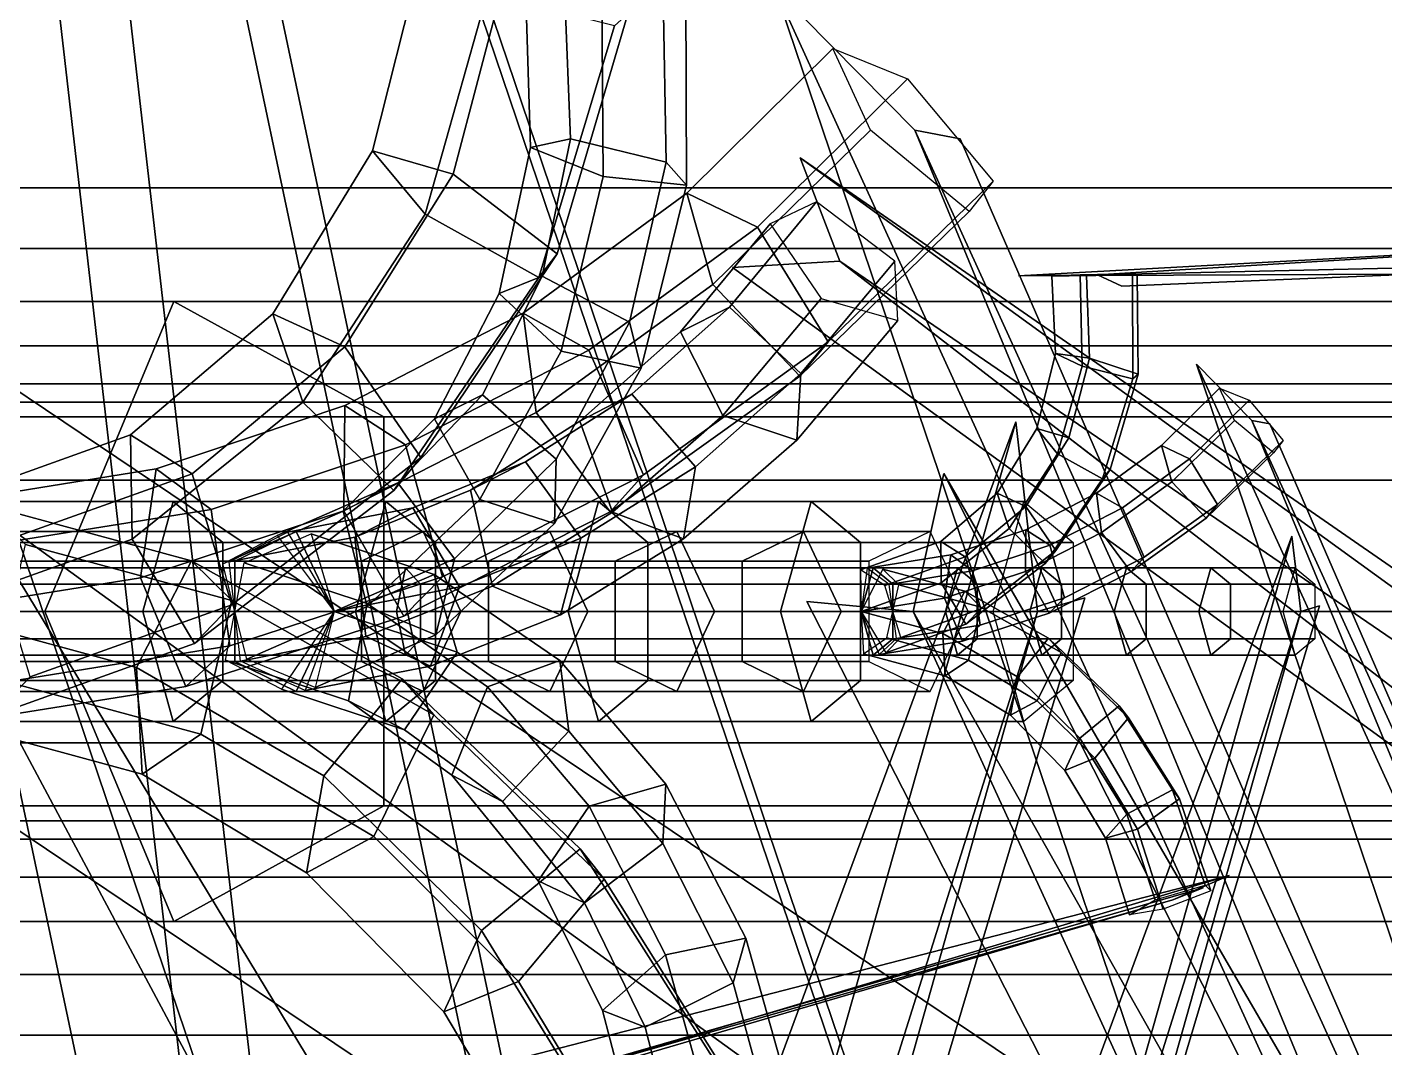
# Model space of a CAD drawing. Header units: metres. Extents: x -236 to 197, y -84 to 78.
# Drawn here: x 74.32 to 81.03, y -2.16 to 2.89 of the extents above; entities that cross this region are included whole.
import ezdxf

# ---------------------------------------------------------------- set-up
doc = ezdxf.new("R2010")
doc.units = ezdxf.units.M

msp = doc.modelspace()

# ---------------------------------------------------------------- linework, layer by layer
at = {"layer": 'Lacypla_Intrnd', "color": 3}
for points in [[(66.7489, 1.5316, 447.5522), (75.0483, 1.5316, 453.398), (74.4108, 0, 454.3032), (66.1566, 0, 448.4876)], [(67.7128, 0.9609, 446.0301), (76.0857, 0.9609, 451.925), (75.0483, 1.5316, 453.398), (66.7489, 1.5316, 447.5522)], [(75.0483, 1.5316, 453.398), (83.0508, 1.5316, 459.644), (82.3696, 0, 460.5168), (74.4108, 0, 454.3032)], [(76.0857, 0.9609, 451.925), (84.1591, 0.9609, 458.2237), (83.0508, 1.5316, 459.644), (75.0483, 1.5316, 453.398)], [(67.7128, -0.9609, 446.0301), (76.0857, -0.9609, 451.925), (76.0857, 0.9609, 451.925), (67.7128, 0.9609, 446.0301)], [(76.0857, -0.9609, 451.925), (84.1591, -0.9609, 458.2237), (84.1591, 0.9609, 458.2237), (76.0857, 0.9609, 451.925)], [(66.1566, 0, 448.4876), (74.4108, 0, 454.3032), (75.0483, -1.5316, 453.398), (66.7489, -1.5316, 447.5522)], [(74.4108, 0, 454.3032), (82.3696, 0, 460.5168), (83.0508, -1.5316, 459.644), (75.0483, -1.5316, 453.398)], [(66.7489, -1.5316, 447.5522), (75.0483, -1.5316, 453.398), (76.0857, -0.9609, 451.925), (67.7128, -0.9609, 446.0301)], [(75.0483, -1.5316, 453.398), (83.0508, -1.5316, 459.644), (84.1591, -0.9609, 458.2237), (76.0857, -0.9609, 451.925)]]:
    msp.add_3dface(points, dxfattribs=at)
at = {"layer": 'Lacypla_Leaf', "color": 3}
for points in [[(85.1305, -22.1817, 210.3578), (73.3856, 12.4944, 192.0733), (81.3801, -25.3416, 213.3696)], [(85.1305, -22.1817, 210.3578), (81.3801, -25.3416, 213.3696), (73.3856, 12.4944, 192.0733)], [(73.3856, 12.4944, 192.0733), (77.6599, -24.7218, 211.3611), (81.3801, -25.3416, 213.3696)], [(73.3856, 12.4944, 192.0733), (81.3801, -25.3416, 213.3696), (77.6599, -24.7218, 211.3611)], [(84.0016, -19.0034, 567.7355), (73.9396, 10.7041, 552.0709), (80.7886, -21.7104, 570.3157)], [(84.0016, -19.0034, 567.7355), (80.7886, -21.7104, 570.3157), (73.9396, 10.7041, 552.0709)], [(73.9396, 10.7041, 552.0709), (77.6014, -21.1795, 568.5949), (80.7886, -21.7104, 570.3157)], [(73.9396, 10.7041, 552.0709), (80.7886, -21.7104, 570.3157), (77.6014, -21.1795, 568.5949)], [(60.6137, 8.1302, 499.5723), (103.9704, -21.0925, 502.2154), (60.2522, 10.5269, 497.2296)], [(60.6137, 8.1302, 499.5723), (60.2522, 10.5269, 497.2296), (103.9704, -21.0925, 502.2154)], [(60.2522, 10.5269, 497.2296), (105.3003, -19.7845, 497.6419), (103.9704, -21.0925, 502.2154)], [(60.2522, 10.5269, 497.2296), (103.9704, -21.0925, 502.2154), (105.3003, -19.7845, 497.6419)], [(60.6137, 8.1302, 499.5723), (102.4685, -24.2744, 505.3261), (57.6835, 7.9847, 501.0169)], [(60.6137, 8.1302, 499.5723), (57.6835, 7.9847, 501.0169), (102.4685, -24.2744, 505.3261)], [(102.4685, -24.2744, 505.3261), (60.6137, 8.1302, 499.5723), (103.9704, -21.0925, 502.2154)], [(102.4685, -24.2744, 505.3261), (103.9704, -21.0925, 502.2154), (60.6137, 8.1302, 499.5723)], [(81.0076, -10.9618, 415.8079), (70.6389, 6.1745, 413.0106), (80.6339, -12.5233, 418.1554)], [(81.0076, -10.9618, 415.8079), (80.6339, -12.5233, 418.1554), (70.6389, 6.1745, 413.0106)], [(70.6389, 6.1745, 413.0106), (78.605, -12.2171, 418.6545), (80.6339, -12.5233, 418.1554)], [(70.6389, 6.1745, 413.0106), (80.6339, -12.5233, 418.1554), (78.605, -12.2171, 418.6545)], [(87.5656, -10.9618, 698.1973), (80.6991, 6.1745, 689.9399), (85.9084, -12.5233, 699.9014)], [(87.5656, -10.9618, 698.1973), (85.9084, -12.5233, 699.9014), (80.6991, 6.1745, 689.9399)], [(80.6991, 6.1745, 689.9399), (83.9622, -12.2171, 699.1413), (85.9084, -12.5233, 699.9014)], [(80.6991, 6.1745, 689.9399), (85.9084, -12.5233, 699.9014), (83.9622, -12.2171, 699.1413)], [(61.9062, 0, 501.4073), (89.9165, -39.8693, 482.2604), (62.7882, 3.2018, 500.8304)], [(61.9062, 0, 501.4073), (62.7882, 3.2018, 500.8304), (89.9165, -39.8693, 482.2604)], [(62.7882, 3.2018, 500.8304), (92.1957, -36.9034, 479.0348), (89.9165, -39.8693, 482.2604)], [(62.7882, 3.2018, 500.8304), (89.9165, -39.8693, 482.2604), (92.1957, -36.9034, 479.0348)], [(78.7092, 2.3786, 211.0938), (82.2431, -6.171, 198.8864), (78.0174, 3.0799, 211.0468)], [(78.7092, 2.3786, 211.0938), (78.0174, 3.0799, 211.0468), (82.2431, -6.171, 198.8864)], [(78.0174, 3.0799, 211.0468), (81.0228, -5.7884, 198.2136), (82.2431, -6.171, 198.8864)], [(78.0174, 3.0799, 211.0468), (82.2431, -6.171, 198.8864), (81.0228, -5.7884, 198.2136)], [(75.8179, -4.1895, 781.1795), (73.5996, 2.3598, 777.726), (75.1096, -4.7863, 781.7484)], [(75.8179, -4.1895, 781.1795), (75.1096, -4.7863, 781.7484), (73.5996, 2.3598, 777.726)], [(73.5996, 2.3598, 777.726), (74.4069, -4.6692, 781.369), (75.1096, -4.7863, 781.7484)], [(73.5996, 2.3598, 777.726), (75.1096, -4.7863, 781.7484), (74.4069, -4.6692, 781.369)], [(83.0348, -7.102, 199.5146), (78.7092, 2.3786, 211.0938), (82.2431, -6.171, 198.8864)], [(83.0348, -7.102, 199.5146), (82.2431, -6.171, 198.8864), (78.7092, 2.3786, 211.0938)], [(78.7092, 2.3786, 211.0938), (83.0348, -7.102, 199.5146), (78.9338, 2.3361, 212.0228)], [(78.7092, 2.3786, 211.0938), (78.9338, 2.3361, 212.0228), (83.0348, -7.102, 199.5146)], [(78.3386, 1.7309, 799.3538), (87.4292, -4.4905, 797.6568), (78.1428, 2.2411, 798.8887)], [(78.3386, 1.7309, 799.3538), (78.1428, 2.2411, 798.8887), (87.4292, -4.4905, 797.6568)], [(78.1428, 2.2411, 798.8887), (87.4673, -4.212, 796.6435), (87.4292, -4.4905, 797.6568)], [(78.1428, 2.2411, 798.8887), (87.4292, -4.4905, 797.6568), (87.4673, -4.212, 796.6435)], [(79.6127, 1.6628, 703.0943), (82.3802, 1.8315, 697.6833), (79.2223, 1.6578, 703.1236)], [(79.6127, 1.6628, 703.0943), (79.2223, 1.6578, 703.1236), (82.3802, 1.8315, 697.6833)], [(79.2223, 1.6578, 703.1236), (81.9002, 1.6692, 697.4145), (82.3802, 1.8315, 697.6833)], [(79.2223, 1.6578, 703.1236), (82.3802, 1.8315, 697.6833), (81.9002, 1.6692, 697.4145)], [(82.8905, 1.7377, 697.8515), (79.6127, 1.6628, 703.0943), (82.3802, 1.8315, 697.6833)], [(82.8905, 1.7377, 697.8515), (82.3802, 1.8315, 697.6833), (79.6127, 1.6628, 703.0943)], [(78.3386, 1.7309, 799.3538), (87.2799, -5.1679, 798.3769), (77.8082, 1.6999, 799.8036)], [(78.3386, 1.7309, 799.3538), (77.8082, 1.6999, 799.8036), (87.2799, -5.1679, 798.3769)], [(87.2799, -5.1679, 798.3769), (78.3386, 1.7309, 799.3538), (87.4292, -4.4905, 797.6568)], [(87.2799, -5.1679, 798.3769), (87.4292, -4.4905, 797.6568), (78.3386, 1.7309, 799.3538)], [(79.6127, 1.6628, 703.0943), (82.8905, 1.7377, 697.8515), (79.7325, 1.6072, 703.4504)], [(79.6127, 1.6628, 703.0943), (79.7325, 1.6072, 703.4504), (82.8905, 1.7377, 697.8515)], [(80.3751, 0.9442, 702.7785), (81.7779, -2.4495, 697.9329), (80.1005, 1.2225, 702.7599)], [(80.3751, 0.9442, 702.7785), (80.1005, 1.2225, 702.7599), (81.7779, -2.4495, 697.9329)], [(80.1005, 1.2225, 702.7599), (81.2935, -2.2976, 697.6658), (81.7779, -2.4495, 697.9329)], [(80.1005, 1.2225, 702.7599), (81.7779, -2.4495, 697.9329), (81.2935, -2.2976, 697.6658)], [(82.0922, -2.8191, 698.1822), (80.3751, 0.9442, 702.7785), (81.7779, -2.4495, 697.9329)], [(82.0922, -2.8191, 698.1822), (81.7779, -2.4495, 697.9329), (80.3751, 0.9442, 702.7785)], [(80.3751, 0.9442, 702.7785), (82.0922, -2.8191, 698.1822), (80.4643, 0.9273, 703.1473)], [(80.3751, 0.9442, 702.7785), (80.4643, 0.9273, 703.1473), (82.0922, -2.8191, 698.1822)], [(79.2078, 0.9367, 210.5536), (74.871, -10.7969, 200.7617), (75.6457, -11.6647, 201.6191)], [(79.2078, 0.9367, 210.5536), (75.6457, -11.6647, 201.6191), (74.871, -10.7969, 200.7617)], [(79.3159, 0, 210.8424), (75.6457, -11.6647, 201.6191), (79.2078, 0.9367, 210.5536)], [(79.3159, 0, 210.8424), (79.2078, 0.9367, 210.5536), (75.6457, -11.6647, 201.6191)], [(78.7004, 0, 799.666), (83.4946, -8.488, 794.2629), (78.8527, 0.6816, 799.5012)], [(78.7004, 0, 799.666), (78.8527, 0.6816, 799.5012), (83.4946, -8.488, 794.2629)], [(78.8527, 0.6816, 799.5012), (83.7984, -7.8566, 793.4789), (83.4946, -8.488, 794.2629)], [(78.8527, 0.6816, 799.5012), (83.4946, -8.488, 794.2629), (83.7984, -7.8566, 793.4789)], [(80.573, 0.3718, 702.5642), (78.8516, -4.2857, 698.6774), (79.1591, -4.6302, 699.0177)], [(80.573, 0.3718, 702.5642), (79.1591, -4.6302, 699.0177), (78.8516, -4.2857, 698.6774)], [(80.616, 0, 702.6788), (79.1591, -4.6302, 699.0177), (80.573, 0.3718, 702.5642)], [(80.616, 0, 702.6788), (80.573, 0.3718, 702.5642), (79.1591, -4.6302, 699.0177)], [(61.9062, 0, 501.4073), (86.9338, -43.3542, 483.2685), (58.9952, 0.232, 502.8792)], [(61.9062, 0, 501.4073), (58.9952, 0.232, 502.8792), (86.9338, -43.3542, 483.2685)], [(79.3159, 0, 210.8424), (75.7423, -12.6843, 202.5351), (79.5495, 0.0679, 211.7677)], [(79.3159, 0, 210.8424), (79.5495, 0.0679, 211.7677), (75.7423, -12.6843, 202.5351)], [(75.7423, -12.6843, 202.5351), (79.3159, 0, 210.8424), (75.6457, -11.6647, 201.6191)], [(75.7423, -12.6843, 202.5351), (75.6457, -11.6647, 201.6191), (79.3159, 0, 210.8424)], [(78.7004, 0, 799.666), (82.9307, -9.2299, 794.6254), (78.1754, 0.0494, 800.1205)], [(78.7004, 0, 799.666), (78.1754, 0.0494, 800.1205), (82.9307, -9.2299, 794.6254)], [(79.1974, -5.035, 699.3813), (80.616, 0, 702.6788), (79.1591, -4.6302, 699.0177)], [(79.1974, -5.035, 699.3813), (79.1591, -4.6302, 699.0177), (80.616, 0, 702.6788)], [(80.616, 0, 702.6788), (79.1974, -5.035, 699.3813), (80.7087, 0.027, 703.0461)], [(80.616, 0, 702.6788), (80.7087, 0.027, 703.0461), (79.1974, -5.035, 699.3813)], [(86.9338, -43.3542, 483.2685), (61.9062, 0, 501.4073), (89.9165, -39.8693, 482.2604)], [(86.9338, -43.3542, 483.2685), (89.9165, -39.8693, 482.2604), (61.9062, 0, 501.4073)], [(82.9307, -9.2299, 794.6254), (78.7004, 0, 799.666), (83.4946, -8.488, 794.2629)], [(82.9307, -9.2299, 794.6254), (83.4946, -8.488, 794.2629), (78.7004, 0, 799.666)], [(79.9843, -1.4259, 702.9405), (74.466, -3.0377, 700.9617), (80.2623, -1.3046, 702.6929)], [(79.9843, -1.4259, 702.9405), (80.2623, -1.3046, 702.6929), (74.466, -3.0377, 700.9617)], [(80.2623, -1.3046, 702.6929), (74.5523, -2.7768, 700.4582), (74.466, -3.0377, 700.9617)], [(80.2623, -1.3046, 702.6929), (74.466, -3.0377, 700.9617), (74.5523, -2.7768, 700.4582)], [(79.9843, -1.4259, 702.9405), (74.2158, -3.0764, 701.4448), (80.1341, -1.3651, 703.2842)], [(79.9843, -1.4259, 702.9405), (80.1341, -1.3651, 703.2842), (74.2158, -3.0764, 701.4448)], [(74.2158, -3.0764, 701.4448), (79.9843, -1.4259, 702.9405), (74.466, -3.0377, 700.9617)], [(74.2158, -3.0764, 701.4448), (74.466, -3.0377, 700.9617), (79.9843, -1.4259, 702.9405)]]:
    msp.add_3dface(points, dxfattribs=at)
at = {"layer": 'Lacypla_Petiole', "color": 3}
for points in [[(76.2902, 1.9639, 211.4763), (76.5952, 3.0521, 211.35), (76.2651, 3.2098, 211.9118), (76.0301, 2.2767, 212.0092)], [(76.0301, 2.2767, 212.0092), (76.2651, 3.2098, 211.9118), (76.6887, 3.1511, 212.4282), (76.4276, 2.1602, 212.5363)], [(76.4276, 2.1602, 212.5363), (76.6887, 3.1511, 212.4282), (77.2915, 2.9531, 212.1785), (76.9426, 1.7676, 212.323)], [(76.8509, 1.651, 211.6692), (77.2259, 2.8944, 211.5139), (76.5952, 3.0521, 211.35), (76.2902, 1.9639, 211.4763)], [(76.8102, 2.2929, 798.4771), (76.7868, 3.0421, 798.457), (77.1623, 3.0543, 798.7809), (77.1697, 2.1489, 798.7872)], [(77.0073, 2.3357, 798.0328), (76.979, 3.0385, 798.0085), (76.7868, 3.0421, 798.457), (76.8102, 2.2929, 798.4771)], [(77.4804, 2.2209, 798.0636), (77.465, 3.0482, 798.0504), (76.979, 3.0385, 798.0085), (77.0073, 2.3357, 798.0328)], [(77.1697, 2.1489, 798.7872), (77.1623, 3.0543, 798.7809), (77.5777, 3.0579, 798.525), (77.5802, 2.1061, 798.5272)], [(77.5802, 2.1061, 798.5272), (77.5777, 3.0579, 798.525), (77.465, 3.0482, 798.0504), (77.4804, 2.2209, 798.0636)], [(76.9426, 1.7676, 212.323), (77.2915, 2.9531, 212.1785), (77.2259, 2.8944, 211.5139), (76.8509, 1.651, 211.6692)], [(77.7118, 1.6149, 210.8875), (78.4902, 2.3786, 210.5651), (78.3034, 2.7813, 211.0676), (77.5831, 2.0668, 211.3659)], [(77.5831, 2.0668, 211.3659), (78.3034, 2.7813, 211.0676), (78.6736, 2.6312, 211.606), (77.9317, 1.8984, 211.9133)], [(77.9317, 1.8984, 211.9133), (78.6736, 2.6312, 211.606), (79.0967, 2.1261, 211.4308), (78.2816, 1.3315, 211.7684)], [(78.141, 1.1631, 211.1348), (78.9777, 1.976, 210.7883), (78.4902, 2.3786, 210.5651), (77.7118, 1.6149, 210.8875)], [(76.8671, 1.6567, 797.9119), (77.0073, 2.3357, 798.0328), (76.8102, 2.2929, 798.4771), (76.6545, 1.5719, 798.3428)], [(76.6545, 1.5719, 798.3428), (76.8102, 2.2929, 798.4771), (77.1697, 2.1489, 798.7872), (76.9616, 1.2862, 798.6077)], [(77.2985, 1.429, 797.9067), (77.4804, 2.2209, 798.0636), (77.0073, 2.3357, 798.0328), (76.8671, 1.6567, 797.9119)], [(75.6852, 1.0341, 211.7269), (76.2902, 1.9639, 211.4763), (76.0301, 2.2767, 212.0092), (75.5365, 1.4706, 212.2136)], [(75.5365, 1.4706, 212.2136), (76.0301, 2.2767, 212.0092), (76.4276, 2.1602, 212.5363), (75.8925, 1.3079, 212.758)], [(77.3566, 1.2014, 798.3342), (77.5802, 2.1061, 798.5272), (77.4804, 2.2209, 798.0636), (77.2985, 1.429, 797.9067)], [(75.8925, 1.3079, 212.758), (76.4276, 2.1602, 212.5363), (76.9426, 1.7676, 212.323), (76.2677, 0.7603, 212.6026)], [(76.9616, 1.2862, 798.6077), (77.1697, 2.1489, 798.7872), (77.5802, 2.1061, 798.5272), (77.3566, 1.2014, 798.3342)], [(65.8744, 2.0935, 277.5513), (84.2562, 2.0935, 293.403), (82.6477, 1.3133, 295.2676), (64.091, 1.3133, 279.2492)], [(66.9703, 0, 276.5079), (85.2445, 0, 292.2573), (84.2562, 2.0935, 293.403), (65.8744, 2.0935, 277.5513)], [(78.2816, 1.3315, 211.7684), (79.0967, 2.1261, 211.4308), (78.9777, 1.976, 210.7883), (78.141, 1.1631, 211.1348)], [(76.8382, 0.9831, 211.2494), (77.7118, 1.6149, 210.8875), (77.5831, 2.0668, 211.3659), (76.7738, 1.4744, 211.7011)], [(76.7738, 1.4744, 211.7011), (77.5831, 2.0668, 211.3659), (77.9317, 1.8984, 211.9133), (77.0985, 1.2913, 212.2585)], [(77.7933, 1.5039, 798.7109), (78.2229, 2.0239, 799.0814), (77.994, 1.9147, 799.4982), (77.5515, 1.3814, 799.1165)], [(78.1463, 1.1751, 798.6379), (78.6106, 1.7309, 799.0385), (78.2229, 2.0239, 799.0814), (77.7933, 1.5039, 798.7109)], [(76.1346, 0.5977, 211.9659), (76.8509, 1.651, 211.6692), (76.2902, 1.9639, 211.4763), (75.6852, 1.0341, 211.7269)], [(77.0985, 1.2913, 212.2585), (77.9317, 1.8984, 211.9133), (78.2816, 1.3315, 211.7684), (77.3677, 0.675, 212.1469)], [(77.5515, 1.3814, 799.1165), (77.994, 1.9147, 799.4982), (78.2463, 1.5471, 799.7158), (77.7602, 0.9689, 799.2965)], [(67.5047, 1.7935, 625.3008), (83.2525, 1.7935, 638.8813), (81.8746, 1.1251, 640.4788), (65.9768, 1.1251, 626.7556)], [(68.4436, 0, 624.407), (84.0993, 0, 637.8997), (83.2525, 1.7935, 638.8813), (67.5047, 1.7935, 625.3008)], [(76.2677, 0.7603, 212.6026), (76.9426, 1.7676, 212.323), (76.8509, 1.651, 211.6692), (76.1346, 0.5977, 211.9659)], [(78.126, 0.8464, 798.9978), (78.625, 1.4379, 799.4283), (78.6106, 1.7309, 799.0385), (78.1463, 1.1751, 798.6379)], [(76.5727, 1.0701, 797.658), (76.8671, 1.6567, 797.9119), (76.6545, 1.5719, 798.3428), (76.3354, 0.9517, 798.0675)], [(76.9377, 0.7525, 797.5955), (77.2985, 1.429, 797.9067), (76.8671, 1.6567, 797.9119), (76.5727, 1.0701, 797.658)], [(77.2031, 0.4919, 211.5233), (78.141, 1.1631, 211.1348), (77.7118, 1.6149, 210.8875), (76.8382, 0.9831, 211.2494)], [(79.536, 1.2115, 702.8802), (79.5258, 1.6628, 702.8845), (79.3862, 1.6575, 703.111), (79.405, 1.2741, 703.1033)], [(79.405, 1.2741, 703.1033), (79.3862, 1.6575, 703.111), (79.5575, 1.6594, 703.3146), (79.5731, 1.2508, 703.3082)], [(79.7863, 1.1489, 702.9453), (79.7846, 1.668, 702.9459), (79.5258, 1.6628, 702.8845), (79.536, 1.2115, 702.8802)], [(79.5731, 1.2508, 703.3082), (79.5575, 1.6594, 703.3146), (79.8075, 1.6661, 703.2111), (79.8124, 1.1722, 703.2091)], [(79.8124, 1.1722, 703.2091), (79.8075, 1.6661, 703.2111), (79.7846, 1.668, 702.9459), (79.7863, 1.1489, 702.9453)], [(76.3354, 0.9517, 798.0675), (76.6545, 1.5719, 798.3428), (76.9616, 1.2862, 798.6077), (76.5591, 0.5532, 798.2606)], [(77.7602, 0.9689, 799.2965), (78.2463, 1.5471, 799.7158), (78.625, 1.4379, 799.4283), (78.126, 0.8464, 798.9978)], [(77.3106, 1.0729, 798.2945), (77.7933, 1.5039, 798.7109), (77.5515, 1.3814, 799.1165), (77.0546, 0.9396, 798.6878)], [(77.6253, 0.7154, 798.1885), (78.1463, 1.1751, 798.6379), (77.7933, 1.5039, 798.7109), (77.3106, 1.0729, 798.2945)], [(74.8414, 0.3567, 212.0765), (75.6852, 1.0341, 211.7269), (75.5365, 1.4706, 212.2136), (74.8342, 0.8726, 212.5045)], [(74.8342, 0.8726, 212.5045), (75.5365, 1.4706, 212.2136), (75.8925, 1.3079, 212.758), (75.1375, 0.6804, 213.0707)], [(75.8884, 0.4969, 211.6428), (76.8382, 0.9831, 211.2494), (76.7738, 1.4744, 211.7011), (75.893, 1.017, 212.066)], [(75.893, 1.017, 212.066), (76.7738, 1.4744, 211.7011), (77.0985, 1.2913, 212.2585), (76.1919, 0.8231, 212.634)], [(76.9294, 0.4349, 797.9657), (77.3566, 1.2014, 798.3342), (77.2985, 1.429, 797.9067), (76.9377, 0.7525, 797.5955)], [(77.0546, 0.9396, 798.6878), (77.5515, 1.3814, 799.1165), (77.7602, 0.9689, 799.2965), (77.2152, 0.4911, 798.8264)], [(64.091, 1.3133, 279.2492), (82.6477, 1.3133, 295.2676), (82.6477, -1.3133, 295.2676), (64.091, -1.3133, 279.2492)], [(75.1375, 0.6804, 213.0707), (75.8925, 1.3079, 212.758), (76.2677, 0.7603, 212.6026), (75.335, 0.033, 212.9889)], [(76.1919, 0.8231, 212.634), (77.0985, 1.2913, 212.2585), (77.3677, 0.675, 212.1469), (76.3747, 0.1707, 212.5583)], [(76.5591, 0.5532, 798.2606), (76.9616, 1.2862, 798.6077), (77.3566, 1.2014, 798.3342), (76.9294, 0.4349, 797.9657)], [(77.3677, 0.675, 212.1469), (78.2816, 1.3315, 211.7684), (78.141, 1.1631, 211.1348), (77.2031, 0.4919, 211.5233)], [(79.4149, 0.7795, 702.9304), (79.536, 1.2115, 702.8802), (79.405, 1.2741, 703.1033), (79.3117, 0.9037, 703.1419)], [(79.3117, 0.9037, 703.1419), (79.405, 1.2741, 703.1033), (79.5731, 1.2508, 703.3082), (79.4695, 0.8574, 703.3511)], [(79.6375, 0.6553, 703.007), (79.7863, 1.1489, 702.9453), (79.536, 1.2115, 702.8802), (79.4149, 0.7795, 702.9304)], [(79.4695, 0.8574, 703.3511), (79.5731, 1.2508, 703.3082), (79.8124, 1.1722, 703.2091), (79.6739, 0.7016, 703.2665)], [(77.5667, 0.358, 798.5154), (78.126, 0.8464, 798.9978), (78.1463, 1.1751, 798.6379), (77.6253, 0.7154, 798.1885)], [(79.6739, 0.7016, 703.2665), (79.8124, 1.1722, 703.2091), (79.7863, 1.1489, 702.9453), (79.6375, 0.6553, 703.007)], [(65.9768, 1.1251, 626.7556), (81.8746, 1.1251, 640.4788), (81.8746, -1.1251, 640.4788), (65.9768, -1.1251, 626.7556)], [(79.9792, 0.641, 702.6967), (80.2882, 0.9442, 702.5687), (80.2141, 1.104, 702.7681), (79.9282, 0.8204, 702.8865)], [(79.9282, 0.8204, 702.8865), (80.2141, 1.104, 702.7681), (80.361, 1.0445, 702.9819), (80.0665, 0.7535, 703.1038)], [(72.9125, 1.0346, 724.7098), (82.1859, 1.0346, 732.3182), (81.4139, 0.649, 733.2589), (72.0521, 0.649, 725.5703)], [(72.4747, 1.0346, 443.8724), (84.2935, 1.0346, 445.9216), (84.0855, 0.649, 447.1205), (72.1501, 0.649, 445.0453)], [(72.6741, 0, 443.1518), (84.4214, 0, 445.1848), (84.2935, 1.0346, 445.9216), (72.4747, 1.0346, 443.8724)], [(73.4413, 0, 724.181), (82.6603, 0, 731.7402), (82.1859, 1.0346, 732.3182), (72.9125, 1.0346, 724.7098)], [(75.1491, -0.1592, 212.3741), (76.1346, 0.5977, 211.9659), (75.6852, 1.0341, 211.7269), (74.8414, 0.3567, 212.0765)], [(74.883, 0.1668, 212.0592), (75.8884, 0.4969, 211.6428), (75.893, 1.017, 212.066), (74.9596, 0.7043, 212.4526)], [(74.9596, 0.7043, 212.4526), (75.893, 1.017, 212.066), (76.1919, 0.8231, 212.634), (75.2317, 0.504, 213.0317)], [(76.1538, 0.635, 797.2967), (76.5727, 1.0701, 797.658), (76.3354, 0.9517, 798.0675), (75.885, 0.4951, 797.6791)], [(76.4344, 0.2595, 797.1613), (76.9377, 0.7525, 797.5955), (76.5727, 1.0701, 797.658), (76.1538, 0.635, 797.2967)], [(76.7853, 0.74, 797.8414), (77.3106, 1.0729, 798.2945), (77.0546, 0.9396, 798.6878), (76.5139, 0.599, 798.2215)], [(77.0589, 0.3616, 797.7), (77.6253, 0.7154, 798.1885), (77.3106, 1.0729, 798.2945), (76.7853, 0.74, 797.8414)], [(80.0665, 0.7535, 703.1038), (80.361, 1.0445, 702.9819), (80.5289, 0.8439, 702.9123), (80.2054, 0.5285, 703.0463)], [(75.885, 0.4951, 797.6791), (76.3354, 0.9517, 798.0675), (76.5591, 0.5532, 798.2606), (76.0029, 0.024, 797.7807)], [(76.1844, -0.023, 211.9453), (77.2031, 0.4919, 211.5233), (76.8382, 0.9831, 211.2494), (75.8884, 0.4969, 211.6428)], [(76.5139, 0.599, 798.2215), (77.0546, 0.9396, 798.6878), (77.2152, 0.4911, 798.8264), (76.6229, 0.1242, 798.3156)], [(77.2152, 0.4911, 798.8264), (77.7602, 0.9689, 799.2965), (78.126, 0.8464, 798.9978), (77.5667, 0.358, 798.5154)], [(80.1496, 0.4617, 702.7948), (80.4817, 0.7843, 702.6572), (80.2882, 0.9442, 702.5687), (79.9792, 0.641, 702.6967)], [(73.8437, 0, 212.4897), (74.8414, 0.3567, 212.0765), (74.8342, 0.8726, 212.5045), (73.8366, 0.5159, 212.9178)], [(73.8366, 0.5159, 212.9178), (74.8342, 0.8726, 212.5045), (75.1375, 0.6804, 213.0707), (74.1398, 0.3236, 213.484)], [(79.1748, 0.4105, 703.0299), (79.4149, 0.7795, 702.9304), (79.3117, 0.9037, 703.1419), (79.1157, 0.5837, 703.2231)], [(79.1157, 0.5837, 703.2231), (79.3117, 0.9037, 703.1419), (79.4695, 0.8574, 703.3511), (79.2571, 0.5191, 703.4391)], [(75.2317, 0.504, 213.0317), (76.1919, 0.8231, 212.634), (76.3747, 0.1707, 212.5583), (75.3241, -0.1703, 212.9934)], [(79.2571, 0.5191, 703.4391), (79.4695, 0.8574, 703.3511), (79.6739, 0.7016, 703.2665), (79.406, 0.3018, 703.3774)], [(79.6324, 0.3902, 702.8403), (79.9792, 0.641, 702.6967), (79.9282, 0.8204, 702.8865), (79.6069, 0.5852, 703.0196)], [(79.6069, 0.5852, 703.0196), (79.9282, 0.8204, 702.8865), (80.0665, 0.7535, 703.1038), (79.7357, 0.5125, 703.2408)], [(80.2054, 0.5285, 703.0463), (80.5289, 0.8439, 702.9123), (80.4817, 0.7843, 702.6572), (80.1496, 0.4617, 702.7948)], [(75.335, 0.033, 212.9889), (76.2677, 0.7603, 212.6026), (76.1346, 0.5977, 211.9659), (75.1491, -0.1592, 212.3741)], [(76.2287, 0.5125, 797.3613), (76.7853, 0.74, 797.8414), (76.5139, 0.599, 798.2215), (75.9412, 0.3667, 797.7275)], [(76.4593, 0.1214, 797.1827), (77.0589, 0.3616, 797.7), (76.7853, 0.74, 797.8414), (76.2287, 0.5125, 797.3613)], [(76.3417, -0.1158, 797.4587), (76.9294, 0.4349, 797.9657), (76.9377, 0.7525, 797.5955), (76.4344, 0.2595, 797.1613)], [(79.3532, 0.2372, 703.1248), (79.6375, 0.6553, 703.007), (79.4149, 0.7795, 702.9304), (79.1748, 0.4105, 703.0299)], [(79.7357, 0.5125, 703.2408), (80.0665, 0.7535, 703.1038), (80.2054, 0.5285, 703.0463), (79.8426, 0.2679, 703.1965)], [(73.8437, 0, 212.4897), (74.883, 0.1668, 212.0592), (74.9596, 0.7043, 212.4526), (73.9204, 0.5375, 212.8831)], [(73.9204, 0.5375, 212.8831), (74.9596, 0.7043, 212.4526), (75.2317, 0.504, 213.0317), (74.1924, 0.3372, 213.4622)], [(74.1398, 0.3236, 213.484), (75.1375, 0.6804, 213.0707), (75.335, 0.033, 212.9889), (74.3374, -0.3236, 213.4021)], [(76.3747, 0.1707, 212.5583), (77.3677, 0.675, 212.1469), (77.2031, 0.4919, 211.5233), (76.1844, -0.023, 211.9453)], [(76.9591, -0.0167, 797.9913), (77.5667, 0.358, 798.5154), (77.6253, 0.7154, 798.1885), (77.0589, 0.3616, 797.7)], [(79.406, 0.3018, 703.3774), (79.6739, 0.7016, 703.2665), (79.6375, 0.6553, 703.007), (79.3532, 0.2372, 703.1248)], [(72.0521, 0.649, 725.5703), (81.4139, 0.649, 733.2589), (81.4139, -0.649, 733.2589), (72.0521, -0.649, 725.5703)], [(72.1501, 0.649, 445.0453), (84.0855, 0.649, 447.1205), (84.0855, -0.649, 447.1205), (72.1501, -0.649, 445.0453)], [(75.5589, 0.3754, 796.7834), (76.1538, 0.635, 797.2967), (75.885, 0.4951, 797.6791), (75.2901, 0.2355, 797.1658)], [(75.8395, 0, 796.6481), (76.4344, 0.2595, 797.1613), (76.1538, 0.635, 797.2967), (75.5589, 0.3754, 796.7834)], [(79.7773, 0.1952, 702.949), (80.1496, 0.4617, 702.7948), (79.9792, 0.641, 702.6967), (79.6324, 0.3902, 702.8403)], [(73.8437, 0, 212.4897), (74.8944, 0, 212.0545), (75.0447, 0.5433, 212.4173), (73.994, 0.5433, 212.8525)], [(73.994, 0.5433, 212.8525), (75.0447, 0.5433, 212.4173), (75.2893, 0.3408, 213.0078), (74.2386, 0.3408, 213.443)], [(74.8944, 0, 212.0545), (75.945, 0, 211.6193), (76.0954, 0.5433, 211.9821), (75.0447, 0.5433, 212.4173)], [(75.0447, 0.5433, 212.4173), (76.0954, 0.5433, 211.9821), (76.3399, 0.3408, 212.5726), (75.2893, 0.3408, 213.0078)], [(75.9412, 0.3667, 797.7275), (76.5139, 0.599, 798.2215), (76.6229, 0.1242, 798.3156), (75.9964, -0.1239, 797.7751)], [(75.945, 0, 211.6193), (76.9957, 0, 211.1841), (77.146, 0.5433, 211.547), (76.0954, 0.5433, 211.9821)], [(76.0029, 0.024, 797.7807), (76.5591, 0.5532, 798.2606), (76.9294, 0.4349, 797.9657), (76.3417, -0.1158, 797.4587)], [(76.0954, 0.5433, 211.9821), (77.146, 0.5433, 211.547), (77.3905, 0.3408, 212.1375), (76.3399, 0.3408, 212.5726)], [(76.9957, 0, 211.1841), (78.0463, 0, 210.7489), (78.1966, 0.5433, 211.1118), (77.146, 0.5433, 211.547)], [(77.146, 0.5433, 211.547), (78.1966, 0.5433, 211.1118), (78.4412, 0.3408, 211.7023), (77.3905, 0.3408, 212.1375)], [(78.0463, 0, 210.7489), (79.097, 0, 210.3137), (79.2472, 0.5433, 210.6766), (78.1966, 0.5433, 211.1118)], [(78.1966, 0.5433, 211.1118), (79.2472, 0.5433, 210.6766), (79.4918, 0.3408, 211.2671), (78.4412, 0.3408, 211.7023)], [(78.8398, 0.1415, 703.1686), (79.1748, 0.4105, 703.0299), (79.1157, 0.5837, 703.2231), (78.837, 0.3464, 703.3386)], [(78.837, 0.3464, 703.3386), (79.1157, 0.5837, 703.2231), (79.2571, 0.5191, 703.4391), (78.9574, 0.27, 703.5633)], [(79.2554, 0.1972, 702.9965), (79.6324, 0.3902, 702.8403), (79.6069, 0.5852, 703.0196), (79.2572, 0.4036, 703.1644)], [(79.2572, 0.4036, 703.1644), (79.6069, 0.5852, 703.0196), (79.7357, 0.5125, 703.2408), (79.3759, 0.3267, 703.3899)], [(73.8437, 0, 212.4897), (74.8629, -0.2763, 212.0675), (75.1352, 0.2507, 212.3799), (74.116, 0.527, 212.802)], [(74.116, 0.527, 212.802), (75.1352, 0.2507, 212.3799), (75.3343, 0.0544, 212.9892), (74.3152, 0.3306, 213.4113)], [(74.1924, 0.3372, 213.4622), (75.2317, 0.504, 213.0317), (75.3241, -0.1703, 212.9934), (74.2849, -0.3372, 213.4239)], [(75.107, -0.3706, 212.3916), (76.1844, -0.023, 211.9453), (75.8884, 0.4969, 211.6428), (74.883, 0.1668, 212.0592)], [(75.2901, 0.2355, 797.1658), (75.885, 0.4951, 797.6791), (76.0029, 0.024, 797.7807), (75.4079, -0.2355, 797.2675)], [(75.6088, 0.3911, 796.8266), (76.2287, 0.5125, 797.3613), (75.9412, 0.3667, 797.7275), (75.3214, 0.2453, 797.1929)], [(75.8395, 0, 796.6481), (76.4593, 0.1214, 797.1827), (76.2287, 0.5125, 797.3613), (75.6088, 0.3911, 796.8266)], [(76.6229, 0.1242, 798.3156), (77.2152, 0.4911, 798.8264), (77.5667, 0.358, 798.5154), (76.9591, -0.0167, 797.9913)], [(78.9574, 0.27, 703.5633), (79.2571, 0.5191, 703.4391), (79.406, 0.3018, 703.3774), (79.0358, 0.0131, 703.5308)], [(79.3759, 0.3267, 703.3899), (79.7357, 0.5125, 703.2408), (79.8426, 0.2679, 703.1965), (79.4485, 0.0678, 703.3598)], [(79.8426, 0.2679, 703.1965), (80.2054, 0.5285, 703.0463), (80.1496, 0.4617, 702.7948), (79.7773, 0.1952, 702.949)], [(78.962, -0.0632, 703.2867), (79.3532, 0.2372, 703.1248), (79.1748, 0.4105, 703.0299), (78.8398, 0.1415, 703.1686)], [(78.8563, 0.0662, 703.1617), (79.2554, 0.1972, 702.9965), (79.2572, 0.4036, 703.1644), (78.8868, 0.2795, 703.3179)], [(78.8868, 0.2795, 703.3179), (79.2572, 0.4036, 703.1644), (79.3759, 0.3267, 703.3899), (78.9948, 0.2, 703.5477)], [(72.181, 0.3954, 793.8705), (75.6528, 0.3954, 796.8644), (75.349, 0.248, 797.2166), (71.8441, 0.248, 794.1912)], [(72.388, 0, 793.6735), (75.8395, 0, 796.6481), (75.6528, 0.3954, 796.8644), (72.181, 0.3954, 793.8705)], [(74.1515, -0.5159, 212.7873), (75.1491, -0.1592, 212.3741), (74.8414, 0.3567, 212.0765), (73.8437, 0, 212.4897)], [(74.2386, 0.3408, 213.443), (75.2893, 0.3408, 213.0078), (75.2893, -0.3408, 213.0078), (74.2386, -0.3408, 213.443)], [(75.2893, 0.3408, 213.0078), (76.3399, 0.3408, 212.5726), (76.3399, -0.3408, 212.5726), (75.2893, -0.3408, 213.0078)], [(75.3214, 0.2453, 797.1929), (75.9412, 0.3667, 797.7275), (75.9964, -0.1239, 797.7751), (75.3765, -0.2453, 797.2404)], [(75.6528, 0.3954, 796.8644), (76.2794, 0.3954, 797.405), (75.9756, 0.248, 797.7571), (75.349, 0.248, 797.2166)], [(75.7255, 0.3835, 796.9272), (76.3333, 0.1824, 797.4515), (76.0025, 0.0396, 797.7803), (75.3946, 0.2406, 797.256)], [(75.8395, 0, 796.6481), (76.466, 0, 797.1886), (76.2794, 0.3954, 797.405), (75.6528, 0.3954, 796.8644)], [(75.8395, 0, 796.6481), (76.4473, -0.201, 797.1724), (76.3333, 0.1824, 797.4515), (75.7255, 0.3835, 796.9272)], [(76.2794, 0.3954, 797.405), (76.906, 0.3954, 797.9455), (76.6022, 0.248, 798.2977), (75.9756, 0.248, 797.7571)], [(76.466, 0, 797.1886), (77.0927, 0, 797.7291), (76.906, 0.3954, 797.9455), (76.2794, 0.3954, 797.405)], [(76.3165, -0.2697, 797.437), (76.9591, -0.0167, 797.9913), (77.0589, 0.3616, 797.7), (76.4593, 0.1214, 797.1827)], [(76.3399, 0.3408, 212.5726), (77.3905, 0.3408, 212.1375), (77.3905, -0.3408, 212.1375), (76.3399, -0.3408, 212.5726)], [(76.906, 0.3954, 797.9455), (77.5326, 0.3954, 798.486), (77.2288, 0.248, 798.8382), (76.6022, 0.248, 798.2977)], [(77.0927, 0, 797.7291), (77.7192, 0, 798.2697), (77.5326, 0.3954, 798.486), (76.906, 0.3954, 797.9455)], [(77.5326, 0.3954, 798.486), (78.1592, 0.3954, 799.0266), (77.8554, 0.248, 799.3787), (77.2288, 0.248, 798.8382)], [(77.3905, 0.3408, 212.1375), (78.4412, 0.3408, 211.7023), (78.4412, -0.3408, 211.7023), (77.3905, -0.3408, 212.1375)], [(77.7192, 0, 798.2697), (78.3458, 0, 798.8102), (78.1592, 0.3954, 799.0266), (77.5326, 0.3954, 798.486)], [(78.1592, 0.3954, 799.0266), (78.7858, 0.3954, 799.5671), (78.482, 0.248, 799.9193), (77.8554, 0.248, 799.3787)], [(78.3458, 0, 798.8102), (78.9724, 0, 799.3507), (78.7858, 0.3954, 799.5671), (78.1592, 0.3954, 799.0266)], [(78.4438, 0, 703.3326), (78.8398, 0.1415, 703.1686), (78.837, 0.3464, 703.3386), (78.441, 0.2048, 703.5026)], [(78.441, 0.2048, 703.5026), (78.837, 0.3464, 703.3386), (78.9574, 0.27, 703.5633), (78.5614, 0.1284, 703.7273)], [(78.4412, 0.3408, 211.7023), (79.4918, 0.3408, 211.2671), (79.4918, -0.3408, 211.2671), (78.4412, -0.3408, 211.7023)], [(79.3729, -0.0091, 703.1165), (79.7773, 0.1952, 702.949), (79.6324, 0.3902, 702.8403), (79.2554, 0.1972, 702.9965)], [(74.3152, 0.3306, 213.4113), (75.3343, 0.0544, 212.9892), (75.1813, -0.6069, 213.0526), (74.1621, -0.3306, 213.4747)], [(78.4438, 0, 703.3326), (78.8563, 0.0662, 703.1617), (78.8868, 0.2795, 703.3179), (78.4742, 0.2133, 703.4888)], [(78.4742, 0.2133, 703.4888), (78.8868, 0.2795, 703.3179), (78.9948, 0.2, 703.5477), (78.5822, 0.1338, 703.7186)], [(78.5614, 0.1284, 703.7273), (78.9574, 0.27, 703.5633), (79.0358, 0.0131, 703.5308), (78.6398, -0.1284, 703.6948)], [(79.0358, 0.0131, 703.5308), (79.406, 0.3018, 703.3774), (79.3532, 0.2372, 703.1248), (78.962, -0.0632, 703.2867)], [(78.9948, 0.2, 703.5477), (79.3759, 0.3267, 703.3899), (79.4485, 0.0678, 703.3598), (79.0315, -0.0676, 703.5325)], [(71.8441, 0.248, 794.1912), (75.349, 0.248, 797.2166), (75.349, -0.248, 797.2166), (71.8441, -0.248, 794.1912)], [(73.7697, 0, 705.0074), (76.1479, 0, 704.2849), (76.1931, 0.2156, 704.434), (73.8001, 0.2156, 705.1603)], [(73.8001, 0.2156, 705.1603), (76.1931, 0.2156, 704.434), (76.2668, 0.1353, 704.6768), (73.8496, 0.1353, 705.4091)], [(74.8629, -0.2763, 212.0675), (75.7895, -0.8123, 211.6837), (76.1764, -0.3331, 211.9486), (75.1352, 0.2507, 212.3799)], [(75.1352, 0.2507, 212.3799), (76.1764, -0.3331, 211.9486), (76.3328, -0.5117, 212.5756), (75.3343, 0.0544, 212.9892)], [(75.3946, 0.2406, 797.256), (76.0025, 0.0396, 797.7803), (75.9112, -0.4416, 797.7015), (75.3034, -0.2406, 797.1772)], [(75.349, 0.248, 797.2166), (75.9756, 0.248, 797.7571), (75.9756, -0.248, 797.7571), (75.349, -0.248, 797.2166)], [(75.7467, -0.3754, 796.9455), (76.3417, -0.1158, 797.4587), (76.4344, 0.2595, 797.1613), (75.8395, 0, 796.6481)], [(75.9756, 0.248, 797.7571), (76.6022, 0.248, 798.2977), (76.6022, -0.248, 798.2977), (75.9756, -0.248, 797.7571)], [(76.1479, 0, 704.2849), (78.4438, 0, 703.3326), (78.5035, 0.2156, 703.4766), (76.1931, 0.2156, 704.434)], [(76.1931, 0.2156, 704.434), (78.5035, 0.2156, 703.4766), (78.6006, 0.1353, 703.7111), (76.2668, 0.1353, 704.6768)], [(76.6022, 0.248, 798.2977), (77.2288, 0.248, 798.8382), (77.2288, -0.248, 798.8382), (76.6022, -0.248, 798.2977)], [(77.2288, 0.248, 798.8382), (77.8554, 0.248, 799.3787), (77.8554, -0.248, 799.3787), (77.2288, -0.248, 798.8382)], [(77.8554, 0.248, 799.3787), (78.482, 0.248, 799.9193), (78.482, -0.248, 799.9193), (77.8554, -0.248, 799.3787)], [(78.4438, 0, 703.3326), (78.8609, 0, 703.1599), (78.9205, 0.2156, 703.3039), (78.5035, 0.2156, 703.4766)], [(78.4438, 0, 703.3326), (78.8484, -0.1096, 703.1651), (78.9564, 0.0995, 703.2891), (78.5519, 0.2092, 703.4566)], [(78.5035, 0.2156, 703.4766), (78.9205, 0.2156, 703.3039), (79.0177, 0.1353, 703.5383), (78.6006, 0.1353, 703.7111)], [(78.5519, 0.2092, 703.4566), (78.9564, 0.0995, 703.2891), (79.0355, 0.0216, 703.5309), (78.6309, 0.1312, 703.6985)], [(78.8609, 0, 703.1599), (79.2779, 0, 702.9872), (79.3376, 0.2156, 703.1312), (78.9205, 0.2156, 703.3039)], [(78.9205, 0.2156, 703.3039), (79.3376, 0.2156, 703.1312), (79.4347, 0.1353, 703.3656), (79.0177, 0.1353, 703.5383)], [(79.2779, 0, 702.9872), (79.695, 0, 702.8145), (79.7546, 0.2156, 702.9584), (79.3376, 0.2156, 703.1312)], [(79.3376, 0.2156, 703.1312), (79.7546, 0.2156, 702.9584), (79.8517, 0.1353, 703.1929), (79.4347, 0.1353, 703.3656)], [(79.4485, 0.0678, 703.3598), (79.8426, 0.2679, 703.1965), (79.7773, 0.1952, 702.949), (79.3729, -0.0091, 703.1165)], [(79.695, 0, 702.8145), (80.112, 0, 702.6417), (80.1717, 0.2156, 702.7857), (79.7546, 0.2156, 702.9584)], [(79.7546, 0.2156, 702.9584), (80.1717, 0.2156, 702.7857), (80.2688, 0.1353, 703.0201), (79.8517, 0.1353, 703.1929)], [(80.112, 0, 702.6417), (80.529, 0, 702.469), (80.5887, 0.2156, 702.613), (80.1717, 0.2156, 702.7857)], [(80.1717, 0.2156, 702.7857), (80.5887, 0.2156, 702.613), (80.6858, 0.1353, 702.8474), (80.2688, 0.1353, 703.0201)], [(74.0678, -0.5375, 212.822), (75.107, -0.3706, 212.3916), (74.883, 0.1668, 212.0592), (73.8437, 0, 212.4897)], [(73.8496, 0.1353, 705.4091), (76.2668, 0.1353, 704.6768), (76.2668, -0.1353, 704.6768), (73.8496, -0.1353, 705.4091)], [(75.3241, -0.1703, 212.9934), (76.3747, 0.1707, 212.5583), (76.1844, -0.023, 211.9453), (75.107, -0.3706, 212.3916)], [(76.3333, 0.1824, 797.4515), (76.9543, -0.2424, 797.9872), (76.598, -0.3723, 798.294), (76.0025, 0.0396, 797.7803)], [(76.2668, 0.1353, 704.6768), (78.6006, 0.1353, 703.7111), (78.6006, -0.1353, 703.7111), (76.2668, -0.1353, 704.6768)], [(76.4473, -0.201, 797.1724), (76.9999, -0.5911, 797.649), (76.9543, -0.2424, 797.9872), (76.3333, 0.1824, 797.4515)], [(78.566, -0.2048, 703.4507), (78.962, -0.0632, 703.2867), (78.8398, 0.1415, 703.1686), (78.4438, 0, 703.3326)], [(78.5822, 0.1338, 703.7186), (78.9948, 0.2, 703.5477), (79.0315, -0.0676, 703.5325), (78.6189, -0.1338, 703.7034)], [(78.6006, 0.1353, 703.7111), (79.0177, 0.1353, 703.5383), (79.0177, -0.1353, 703.5383), (78.6006, -0.1353, 703.7111)], [(78.9452, -0.1471, 703.2936), (79.3729, -0.0091, 703.1165), (79.2554, 0.1972, 702.9965), (78.8563, 0.0662, 703.1617)], [(79.0177, 0.1353, 703.5383), (79.4347, 0.1353, 703.3656), (79.4347, -0.1353, 703.3656), (79.0177, -0.1353, 703.5383)], [(79.4347, 0.1353, 703.3656), (79.8517, 0.1353, 703.1929), (79.8517, -0.1353, 703.1929), (79.4347, -0.1353, 703.3656)], [(79.8517, 0.1353, 703.1929), (80.2688, 0.1353, 703.0201), (80.2688, -0.1353, 703.0201), (79.8517, -0.1353, 703.1929)], [(80.2688, 0.1353, 703.0201), (80.6858, 0.1353, 702.8474), (80.6858, -0.1353, 702.8474), (80.2688, -0.1353, 703.0201)], [(75.6967, -0.3911, 796.9023), (76.3165, -0.2697, 797.437), (76.4593, 0.1214, 797.1827), (75.8395, 0, 796.6481)], [(75.9964, -0.1239, 797.7751), (76.6229, 0.1242, 798.3156), (76.9591, -0.0167, 797.9913), (76.3165, -0.2697, 797.437)], [(78.6309, 0.1312, 703.6985), (79.0355, 0.0216, 703.5309), (78.9747, -0.2409, 703.5561), (78.5702, -0.1312, 703.7236)], [(78.8484, -0.1096, 703.1651), (79.2162, -0.3224, 703.0128), (79.3698, -0.1322, 703.1179), (78.9564, 0.0995, 703.2891)], [(79.0315, -0.0676, 703.5325), (79.4485, 0.0678, 703.3598), (79.3729, -0.0091, 703.1165), (78.9452, -0.1471, 703.2936)], [(78.9564, 0.0995, 703.2891), (79.3698, -0.1322, 703.1179), (79.4318, -0.2031, 703.3668), (79.0355, 0.0216, 703.5309)], [(67.5047, -1.7935, 625.3008), (83.2525, -1.7935, 638.8813), (84.0993, 0, 637.8997), (68.4436, 0, 624.407)], [(72.4747, -1.0346, 443.8724), (84.2935, -1.0346, 445.9216), (84.4214, 0, 445.1848), (72.6741, 0, 443.1518)], [(72.9125, -1.0346, 724.7098), (82.1859, -1.0346, 732.3182), (82.6603, 0, 731.7402), (73.4413, 0, 724.181)], [(73.8001, -0.2156, 705.1603), (76.1931, -0.2156, 704.434), (76.1479, 0, 704.2849), (73.7697, 0, 705.0074)], [(73.8721, -0.527, 212.9031), (74.8912, -0.8034, 212.4809), (74.8629, -0.2763, 212.0675), (73.8437, 0, 212.4897)], [(73.994, -0.5433, 212.8525), (75.0447, -0.5433, 212.4173), (74.8944, 0, 212.0545), (73.8437, 0, 212.4897)], [(74.3374, -0.3236, 213.4021), (75.335, 0.033, 212.9889), (75.1491, -0.1592, 212.3741), (74.1515, -0.5159, 212.7873)], [(75.0447, -0.5433, 212.4173), (76.0954, -0.5433, 211.9821), (75.945, 0, 211.6193), (74.8944, 0, 212.0545)], [(75.3343, 0.0544, 212.9892), (76.3328, -0.5117, 212.5756), (76.0359, -1.113, 212.6986), (75.1813, -0.6069, 213.0526)], [(75.4079, -0.2355, 797.2675), (76.0029, 0.024, 797.7807), (76.3417, -0.1158, 797.4587), (75.7467, -0.3754, 796.9455)], [(76.0025, 0.0396, 797.7803), (76.598, -0.3723, 798.294), (76.4209, -0.8099, 798.1412), (75.9112, -0.4416, 797.7015)], [(76.0954, -0.5433, 211.9821), (77.146, -0.5433, 211.547), (76.9957, 0, 211.1841), (75.945, 0, 211.6193)], [(76.1931, -0.2156, 704.434), (78.5035, -0.2156, 703.4766), (78.4438, 0, 703.3326), (76.1479, 0, 704.2849)], [(77.146, -0.5433, 211.547), (78.1966, -0.5433, 211.1118), (78.0463, 0, 210.7489), (76.9957, 0, 211.1841)], [(78.1966, -0.5433, 211.1118), (79.2472, -0.5433, 210.6766), (79.097, 0, 210.3137), (78.0463, 0, 210.7489)], [(78.5327, -0.2133, 703.4645), (78.9452, -0.1471, 703.2936), (78.8563, 0.0662, 703.1617), (78.4438, 0, 703.3326)], [(78.4551, -0.2092, 703.4967), (78.8596, -0.3189, 703.3292), (78.8484, -0.1096, 703.1651), (78.4438, 0, 703.3326)], [(78.5035, -0.2156, 703.4766), (78.9205, -0.2156, 703.3039), (78.8609, 0, 703.1599), (78.4438, 0, 703.3326)], [(78.6398, -0.1284, 703.6948), (79.0358, 0.0131, 703.5308), (78.962, -0.0632, 703.2867), (78.566, -0.2048, 703.4507)], [(78.9205, -0.2156, 703.3039), (79.3376, -0.2156, 703.1312), (79.2779, 0, 702.9872), (78.8609, 0, 703.1599)], [(79.0355, 0.0216, 703.5309), (79.4318, -0.2031, 703.3668), (79.314, -0.4418, 703.4156), (78.9747, -0.2409, 703.5561)], [(79.3376, -0.2156, 703.1312), (79.7546, -0.2156, 702.9584), (79.695, 0, 702.8145), (79.2779, 0, 702.9872)], [(79.7546, -0.2156, 702.9584), (80.1717, -0.2156, 702.7857), (80.112, 0, 702.6417), (79.695, 0, 702.8145)], [(80.1717, -0.2156, 702.7857), (80.5887, -0.2156, 702.613), (80.529, 0, 702.469), (80.112, 0, 702.6417)], [(65.8744, -2.0935, 277.5513), (84.2562, -2.0935, 293.403), (85.2445, 0, 292.2573), (66.9703, 0, 276.5079)], [(72.181, -0.3954, 793.8705), (75.6528, -0.3954, 796.8644), (75.8395, 0, 796.6481), (72.388, 0, 793.6735)], [(75.58, -0.3835, 796.8017), (76.1879, -0.5846, 797.326), (76.4473, -0.201, 797.1724), (75.8395, 0, 796.6481)], [(75.6528, -0.3954, 796.8644), (76.2794, -0.3954, 797.405), (76.466, 0, 797.1886), (75.8395, 0, 796.6481)], [(76.2794, -0.3954, 797.405), (76.906, -0.3954, 797.9455), (77.0927, 0, 797.7291), (76.466, 0, 797.1886)], [(76.906, -0.3954, 797.9455), (77.5326, -0.3954, 798.486), (77.7192, 0, 798.2697), (77.0927, 0, 797.7291)], [(77.5326, -0.3954, 798.486), (78.1592, -0.3954, 799.0266), (78.3458, 0, 798.8102), (77.7192, 0, 798.2697)], [(78.1592, -0.3954, 799.0266), (78.7858, -0.3954, 799.5671), (78.9724, 0, 799.3507), (78.3458, 0, 798.8102)], [(75.3765, -0.2453, 797.2404), (75.9964, -0.1239, 797.7751), (76.3165, -0.2697, 797.437), (75.6967, -0.3911, 796.9023)], [(78.5702, -0.1312, 703.7236), (78.9747, -0.2409, 703.5561), (78.8596, -0.3189, 703.3292), (78.4551, -0.2092, 703.4967)], [(78.6189, -0.1338, 703.7034), (79.0315, -0.0676, 703.5325), (78.9452, -0.1471, 703.2936), (78.5327, -0.2133, 703.4645)], [(78.8596, -0.3189, 703.3292), (79.1819, -0.5126, 703.1957), (79.2162, -0.3224, 703.0128), (78.8484, -0.1096, 703.1651)], [(79.2162, -0.3224, 703.0128), (79.5252, -0.6256, 702.8848), (79.7187, -0.4658, 702.9733), (79.3698, -0.1322, 703.1179)], [(79.3698, -0.1322, 703.1179), (79.7187, -0.4658, 702.9733), (79.7659, -0.5253, 703.2284), (79.4318, -0.2031, 703.3668)], [(73.8496, -0.1353, 705.4091), (76.2668, -0.1353, 704.6768), (76.1931, -0.2156, 704.434), (73.8001, -0.2156, 705.1603)], [(74.2849, -0.3372, 213.4239), (75.3241, -0.1703, 212.9934), (75.107, -0.3706, 212.3916), (74.0678, -0.5375, 212.822)], [(76.1879, -0.5846, 797.326), (76.6721, -0.9398, 797.7437), (76.9999, -0.5911, 797.649), (76.4473, -0.201, 797.1724)], [(76.2668, -0.1353, 704.6768), (78.6006, -0.1353, 703.7111), (78.5035, -0.2156, 703.4766), (76.1931, -0.2156, 704.434)], [(78.6006, -0.1353, 703.7111), (79.0177, -0.1353, 703.5383), (78.9205, -0.2156, 703.3039), (78.5035, -0.2156, 703.4766)], [(79.0177, -0.1353, 703.5383), (79.4347, -0.1353, 703.3656), (79.3376, -0.2156, 703.1312), (78.9205, -0.2156, 703.3039)], [(79.4347, -0.1353, 703.3656), (79.8517, -0.1353, 703.1929), (79.7546, -0.2156, 702.9584), (79.3376, -0.2156, 703.1312)], [(79.8517, -0.1353, 703.1929), (80.2688, -0.1353, 703.0201), (80.1717, -0.2156, 702.7857), (79.7546, -0.2156, 702.9584)], [(80.2688, -0.1353, 703.0201), (80.6858, -0.1353, 702.8474), (80.5887, -0.2156, 702.613), (80.1717, -0.2156, 702.7857)], [(71.8441, -0.248, 794.1912), (75.349, -0.248, 797.2166), (75.6528, -0.3954, 796.8644), (72.181, -0.3954, 793.8705)], [(75.3034, -0.2406, 797.1772), (75.9112, -0.4416, 797.7015), (76.1879, -0.5846, 797.326), (75.58, -0.3835, 796.8017)], [(75.349, -0.248, 797.2166), (75.9756, -0.248, 797.7571), (76.2794, -0.3954, 797.405), (75.6528, -0.3954, 796.8644)], [(75.9756, -0.248, 797.7571), (76.6022, -0.248, 798.2977), (76.906, -0.3954, 797.9455), (76.2794, -0.3954, 797.405)], [(76.9543, -0.2424, 797.9872), (77.4786, -0.8539, 798.4394), (77.0999, -0.963, 798.7269), (76.598, -0.3723, 798.294)], [(76.6022, -0.248, 798.2977), (77.2288, -0.248, 798.8382), (77.5326, -0.3954, 798.486), (76.906, -0.3954, 797.9455)], [(76.9999, -0.5911, 797.649), (77.4642, -1.1468, 798.0496), (77.4786, -0.8539, 798.4394), (76.9543, -0.2424, 797.9872)], [(77.2288, -0.248, 798.8382), (77.8554, -0.248, 799.3787), (78.1592, -0.3954, 799.0266), (77.5326, -0.3954, 798.486)], [(77.8554, -0.248, 799.3787), (78.482, -0.248, 799.9193), (78.7858, -0.3954, 799.5671), (78.1592, -0.3954, 799.0266)], [(78.9747, -0.2409, 703.5561), (79.314, -0.4418, 703.4156), (79.1819, -0.5126, 703.1957), (78.8596, -0.3189, 703.3292)], [(79.4318, -0.2031, 703.3668), (79.7659, -0.5253, 703.2284), (79.598, -0.7258, 703.298), (79.314, -0.4418, 703.4156)], [(74.1621, -0.3306, 213.4747), (75.1813, -0.6069, 213.0526), (74.8912, -0.8034, 212.4809), (73.8721, -0.527, 212.9031)], [(74.8912, -0.8034, 212.4809), (75.7031, -1.2916, 212.1446), (75.7895, -0.8123, 211.6837), (74.8629, -0.2763, 212.0675)], [(75.7895, -0.8123, 211.6837), (76.5679, -1.576, 211.3613), (77.0554, -1.1734, 211.5845), (76.1764, -0.3331, 211.9486)], [(76.1764, -0.3331, 211.9486), (77.0554, -1.1734, 211.5845), (77.1743, -1.3235, 212.227), (76.3328, -0.5117, 212.5756)], [(79.1819, -0.5126, 703.1957), (79.451, -0.7854, 703.0842), (79.5252, -0.6256, 702.8848), (79.2162, -0.3224, 703.0128)], [(74.2386, -0.3408, 213.443), (75.2893, -0.3408, 213.0078), (75.0447, -0.5433, 212.4173), (73.994, -0.5433, 212.8525)], [(75.2893, -0.3408, 213.0078), (76.3399, -0.3408, 212.5726), (76.0954, -0.5433, 211.9821), (75.0447, -0.5433, 212.4173)], [(76.3399, -0.3408, 212.5726), (77.3905, -0.3408, 212.1375), (77.146, -0.5433, 211.547), (76.0954, -0.5433, 211.9821)], [(76.598, -0.3723, 798.294), (77.0999, -0.963, 798.7269), (76.8476, -1.3306, 798.5093), (76.4209, -0.8099, 798.1412)], [(77.3905, -0.3408, 212.1375), (78.4412, -0.3408, 211.7023), (78.1966, -0.5433, 211.1118), (77.146, -0.5433, 211.547)], [(78.4412, -0.3408, 211.7023), (79.4918, -0.3408, 211.2671), (79.2472, -0.5433, 210.6766), (78.1966, -0.5433, 211.1118)], [(75.9112, -0.4416, 797.7015), (76.4209, -0.8099, 798.1412), (76.6721, -0.9398, 797.7437), (76.1879, -0.5846, 797.326)], [(79.314, -0.4418, 703.4156), (79.598, -0.7258, 703.298), (79.451, -0.7854, 703.0842), (79.1819, -0.5126, 703.1957)], [(79.5252, -0.6256, 702.8848), (79.7569, -1.001, 702.7888), (79.9822, -0.8811, 702.8642), (79.7187, -0.4658, 702.9733)], [(79.7187, -0.4658, 702.9733), (79.9822, -0.8811, 702.8642), (80.0176, -0.9257, 703.1241), (79.7659, -0.5253, 703.2284)], [(76.3328, -0.5117, 212.5756), (77.1743, -1.3235, 212.227), (76.7513, -1.8286, 212.4023), (76.0359, -1.113, 212.6986)], [(79.7659, -0.5253, 703.2284), (80.0176, -0.9257, 703.1241), (79.8097, -1.0761, 703.2103), (79.598, -0.7258, 703.298)], [(76.6721, -0.9398, 797.7437), (77.0765, -1.4398, 798.0925), (77.4642, -1.1468, 798.0496), (76.9999, -0.5911, 797.649)], [(72.0521, -0.649, 725.5703), (81.4139, -0.649, 733.2589), (82.1859, -1.0346, 732.3182), (72.9125, -1.0346, 724.7098)], [(72.1501, -0.649, 445.0453), (84.0855, -0.649, 447.1205), (84.2935, -1.0346, 445.9216), (72.4747, -1.0346, 443.8724)], [(75.1813, -0.6069, 213.0526), (76.0359, -1.113, 212.6986), (75.7031, -1.2916, 212.1446), (74.8912, -0.8034, 212.4809)], [(79.451, -0.7854, 703.0842), (79.6508, -1.1207, 703.0015), (79.7569, -1.001, 702.7888), (79.5252, -0.6256, 702.8848)], [(79.598, -0.7258, 703.298), (79.8097, -1.0761, 703.2103), (79.6508, -1.1207, 703.0015), (79.451, -0.7854, 703.0842)], [(75.7031, -1.2916, 212.1446), (76.3811, -1.9787, 211.8638), (76.5679, -1.576, 211.3613), (75.7895, -0.8123, 211.6837)], [(76.4209, -0.8099, 798.1412), (76.8476, -1.3306, 798.5093), (77.0765, -1.4398, 798.0925), (76.6721, -0.9398, 797.7437)], [(77.4786, -0.8539, 798.4394), (77.8746, -1.6152, 798.781), (77.478, -1.6971, 799.0532), (77.0999, -0.963, 798.7269)], [(77.4642, -1.1468, 798.0496), (77.8123, -1.8349, 798.3499), (77.8746, -1.6152, 798.781), (77.4786, -0.8539, 798.4394)], [(79.7569, -1.001, 702.7888), (79.8974, -1.4259, 702.7307), (80.1447, -1.3533, 702.7969), (79.9822, -0.8811, 702.8642)], [(80.0176, -0.9257, 703.1241), (80.1718, -1.3803, 703.0603), (79.9364, -1.4715, 703.1578), (79.8097, -1.0761, 703.2103)], [(79.9822, -0.8811, 702.8642), (80.1447, -1.3533, 702.7969), (80.1718, -1.3803, 703.0603), (80.0176, -0.9257, 703.1241)], [(77.0999, -0.963, 798.7269), (77.478, -1.6971, 799.0532), (77.1656, -1.9727, 798.7837), (76.8476, -1.3306, 798.5093)], [(79.6508, -1.1207, 703.0015), (79.7694, -1.4986, 702.9524), (79.8974, -1.4259, 702.7307), (79.7569, -1.001, 702.7888)], [(65.9768, -1.1251, 626.7556), (81.8746, -1.1251, 640.4788), (83.2525, -1.7935, 638.8813), (67.5047, -1.7935, 625.3008)], [(76.0359, -1.113, 212.6986), (76.7513, -1.8286, 212.4023), (76.3811, -1.9787, 211.8638), (75.7031, -1.2916, 212.1446)], [(79.8097, -1.0761, 703.2103), (79.9364, -1.4715, 703.1578), (79.7694, -1.4986, 702.9524), (79.6508, -1.1207, 703.0015)], [(76.5679, -1.576, 211.3613), (77.1517, -2.5216, 211.1195), (77.7194, -2.2197, 211.3095), (77.0554, -1.1734, 211.5845)], [(77.0554, -1.1734, 211.5845), (77.7194, -2.2197, 211.3095), (77.8084, -2.3322, 211.9644), (77.1743, -1.3235, 212.227)], [(77.0765, -1.4398, 798.0925), (77.3767, -2.0546, 798.3515), (77.8123, -1.8349, 798.3499), (77.4642, -1.1468, 798.0496)], [(64.091, -1.3133, 279.2492), (82.6477, -1.3133, 295.2676), (84.2562, -2.0935, 293.403), (65.8744, -2.0935, 277.5513)], [(77.1743, -1.3235, 212.227), (77.8084, -2.3322, 211.9644), (77.2847, -2.711, 212.1813), (76.7513, -1.8286, 212.4023)], [(76.8476, -1.3306, 798.5093), (77.1656, -1.9727, 798.7837), (77.3767, -2.0546, 798.3515), (77.0765, -1.4398, 798.0925)], [(76.3811, -1.9787, 211.8638), (76.8845, -2.8235, 211.6553), (77.1517, -2.5216, 211.1195), (76.5679, -1.576, 211.3613)], [(77.8746, -1.6152, 798.781), (78.1186, -2.4808, 798.9915), (77.7098, -2.5304, 799.2531), (77.478, -1.6971, 799.0532)], [(77.8123, -1.8349, 798.3499), (78.0234, -2.614, 798.5319), (78.1186, -2.4808, 798.9915), (77.8746, -1.6152, 798.781)], [(77.478, -1.6971, 799.0532), (77.7098, -2.5304, 799.2531), (77.3561, -2.6976, 798.9479), (77.1656, -1.9727, 798.7837)], [(76.7513, -1.8286, 212.4023), (77.2847, -2.711, 212.1813), (76.8845, -2.8235, 211.6553), (76.3811, -1.9787, 211.8638)], [(77.3767, -2.0546, 798.3515), (77.5548, -2.7472, 798.5051), (78.0234, -2.614, 798.5319), (77.8123, -1.8349, 798.3499)], [(77.1656, -1.9727, 798.7837), (77.3561, -2.6976, 798.9479), (77.5548, -2.7472, 798.5051), (77.3767, -2.0546, 798.3515)]]:
    msp.add_3dface(points, dxfattribs=at)

doc.saveas('drawing.dxf')
